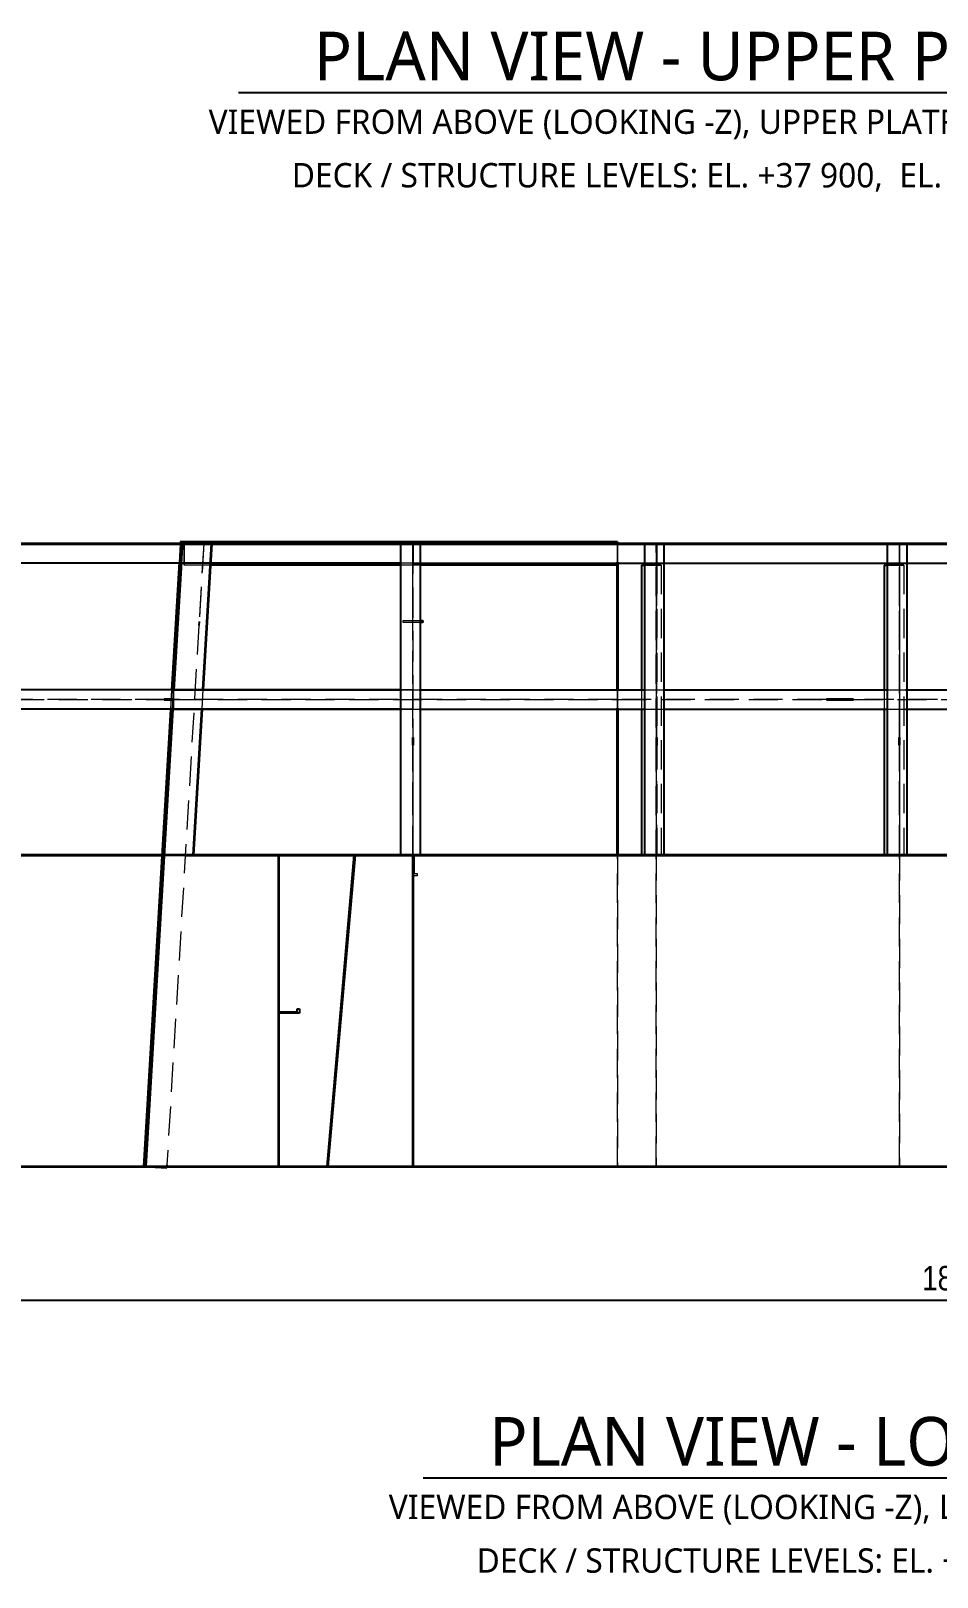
# Model space of a CAD drawing. Header units: millimetres. Extents: x -11795 to 47768, y 22971 to 65021.
# Drawn here: x -3213 to 1443, y 44399 to 52343 of the extents above; entities that cross this region are included whole.
import ezdxf
from ezdxf.enums import TextEntityAlignment as Align

# ---------------------------------------------------------------- set-up
doc = ezdxf.new("R2010")
doc.units = ezdxf.units.MM
doc.linetypes.add('HIDDEN_50', pattern=[225, 150, -75])
for name, color, linetype, lineweight in [('DIMENSIONS', 3, 'Continuous', 18), ('LEVELS', 1, 'Continuous', 18), ('PLATE_HIDDEN', 8, 'HIDDEN_50', 18), ('PLATE_VISIBLE', 7, 'Continuous', 35), ('PROFILE_HIDDEN', 9, 'HIDDEN_50', 18), ('PROFILE_VISIBLE', 4, 'Continuous', 25), ('TEXT', 2, 'Continuous', 25)]:
    doc.layers.add(name, color=color, linetype=linetype, lineweight=lineweight)
doc.styles.add('OpenSans', font='OpenSans-Regular.ttf')
doc.styles.add('OpenSansCondensed-Light', font='OpenSansCondensed-Light.ttf')
doc.dimstyles.new('DIM_1_50', dxfattribs={"dimscale": 50, "dimtxt": 2.5, "dimasz": 2.5, "dimexe": 1.5, "dimexo": 1.5, "dimgap": 1, "dimtad": 1, "dimdec": 0, "dimzin": 12, "dimdsep": 46, "dimtxsty": 'OpenSansCondensed-Light', "dimtsz": 0.00125, "dimcen": 2.5, "dimclrd": 3, "dimclre": 3, "dimclrt": 3, "dimazin": 3, "dimtfac": 0.5, "dimtmove": 2, "dimatfit": 3})

msp = doc.modelspace()

# ---------------------------------------------------------------- linework, layer by layer
at = {"layer": 'PLATE_HIDDEN'}
for p, q in [((-1250, 49708.1), (-2445, 49708.1)), ((-205, 49708.1), (-2445, 49708.1)), ((-2445, 49708.1), (-205, 49708.1)), ((-205, 49708.1), (-2445, 49708.1)), ((-2435.3, 49703.2), (-2440.6, 49613.4)), ((-1250, 49308.1), (-1250, 49708.1)), ((-1250, 49708.1), (-1250, 49308.1)), ((-1250, 46513.1), (-1250, 49708.1)), ((-1250, 49708.1), (-1250, 48113.1)), ((-1250, 48108.1), (-1250, 49708.1)), ((-1250, 49703.1), (-1250, 48713.1)), ((-200, 49613.1), (-200, 49703.1)), ((-200, 49703.1), (-200, 49613.1)), ((0, 46513.1), (0, 49703.1)), ((0, 49703.1), (0, 46513.1)), ((3, 49703.6), (3, 49598.1)), ((3, 48713.1), (3, 49703.1)), ((1250, 49703.6), (1250, 49598.1)), ((1250, 48713.1), (1250, 49703.1)), ((1250, 46513.1), (1250, 49703.1)), ((1250, 49703.1), (1250, 46513.1)), ((3, 49598.1), (3, 48113.1)), ((1250, 49598.1), (1250, 48113.1)), ((-2485.5, 48856.5), (-2479.6, 48956.1)), ((-2485.5, 48855.8), (-2479.6, 48955.5)), ((-2479.6, 48955.5), (-2485.5, 48855.8)), ((-2329.2, 48958.4), (-2335.1, 48859)), ((-200, 48863.1), (-200, 48953.1)), ((-200, 48953.1), (-200, 48863.1)), ((-2527.3, 48908.1), (-3745, 48908.1)), ((-3745, 48908.1), (-2527.3, 48908.1)), ((-200, 48908.1), (-2477.5, 48908.1)), ((-2477.5, 48908.1), (-200, 48908.1)), ((873.8, 48908.1), (-200, 48908.1)), ((-200, 48908.1), (873.8, 48908.1)), ((4370, 48908.1), (1013.7, 48908.1)), ((1013.7, 48908.1), (4370, 48908.1)), ((-1250, 48673.1), (-1250, 48113.1)), ((3, 48113.1), (3, 48673.1)), ((1250, 48113.1), (1250, 48673.1)), ((-3745, 48108.1), (0, 48108.1)), ((-2541.3, 48108.1), (-2421.9, 48108.1)), ((-2425, 48108.1), (-2535, 48108.1)), ((-1939.4, 48103.1), (-1939.4, 46513.1)), ((-200, 46513.1), (-200, 48103.1)), ((-200, 48103.1), (-200, 46513.1)), ((0, 48108.1), (1250, 48108.1)), ((-2605, 46508.1), (-2515, 46508.1))]:
    msp.add_line(p, q, dxfattribs=at)
at = {"layer": 'PLATE_VISIBLE'}
for p, q in [((-3750, 49708.1), (-1250, 49708.1)), ((-2445, 49708.1), (-3715, 49708.1)), ((-2445, 49708.1), (-3715, 49708.1)), ((-3715, 49708.1), (-2445, 49708.1)), ((-2445, 49708.1), (-3715, 49708.1)), ((-2479.6, 48955.5), (-2434.4, 49718.1)), ((-2479.6, 48956.1), (-2434.4, 49718.1)), ((-2434.4, 49718.1), (-2435.3, 49703.2)), ((-2434.4, 49718.1), (-2284.7, 49709.2)), ((-2284.7, 49709.2), (-2329.2, 48958.4)), ((-1250, 49708.1), (-1250, 49703.1)), ((-1250, 49708.1), (-200, 49708.1)), ((-200, 49708.1), (-1250, 49708.1)), ((-200, 49708.1), (-205, 49708.1)), ((-205, 49708.1), (-200, 49708.1)), ((-200, 49708.1), (-205, 49708.1)), ((-200, 49708.1), (3634, 49708.1)), ((3634, 49708.1), (-200, 49708.1)), ((-200, 49703.1), (-200, 49708.1)), ((3630.8, 49708.1), (-200, 49708.1)), ((-200, 49708.1), (-200, 49703.1)), ((-200, 49708.1), (3632.3, 49708.1)), ((3632.3, 49708.1), (-200, 49708.1)), ((0, 49703.1), (0, 49708.1)), ((0, 49708.1), (0, 49703.1)), ((3, 49703.1), (3, 49708.1)), ((3, 49708.1), (3, 49703.6)), ((1250, 49703.1), (1250, 49708.1)), ((1250, 49708.1), (1250, 49703.6)), ((1250, 49703.1), (1250, 49708.1)), ((1250, 49708.1), (1250, 49703.1)), ((-2440.6, 49613.4), (-2479.6, 48955.5)), ((-200, 48953.1), (-200, 49613.1)), ((-200, 49613.1), (-200, 48953.1)), ((-2624.7, 46508.1), (-2485.5, 48855.8)), ((-2485.5, 48855.8), (-2624.7, 46508.1)), ((-2482.4, 48908.1), (-2527.3, 48908.1)), ((-2527.3, 48908.1), (-2482.4, 48908.1)), ((-2526.6, 48164.2), (-2485.5, 48856.5)), ((-2477.5, 48908.1), (-2482.4, 48908.1)), ((-2482.4, 48908.1), (-2477.5, 48908.1)), ((-2335.1, 48859), (-2379.6, 48108.1)), ((-200, 48103.1), (-200, 48863.1)), ((-200, 48863.1), (-200, 48103.1)), ((1013.7, 48908.1), (873.8, 48908.1)), ((873.8, 48908.1), (1013.7, 48908.1)), ((-1250, 48713.1), (-1250, 48673.1)), ((3, 48673.1), (3, 48713.1)), ((1250, 48673.1), (1250, 48713.1)), ((-2529.9, 48108.1), (-2526.6, 48164.2)), ((-1939.4, 48108.1), (-3750, 48108.1)), ((-3605.7, 48108.1), (-2541.3, 48108.1)), ((-2535, 48108.1), (-3605, 48108.1)), ((-2529.9, 48108.1), (-2624.5, 46512.2)), ((-2379.6, 48108.1), (-2529.9, 48108.1)), ((-1550.1, 48108.1), (-2529.9, 48108.1)), ((0, 48108.1), (-2425, 48108.1)), ((-2421.9, 48108.1), (-1939.4, 48108.1)), ((-1939.4, 48108.1), (-1939.4, 48103.1)), ((-1939.4, 46508.1), (-1939.4, 48108.1)), ((-1939.4, 48108.1), (3775.3, 48108.1)), ((3775.3, 48108.1), (-1939.4, 48108.1)), ((-1688.7, 46508.1), (-1550.1, 48108.1)), ((-1548.1, 48108.1), (-1688.5, 46508.1)), ((2797.9, 48108.1), (-1548.1, 48108.1)), ((-1250, 48113.1), (-1250, 46508.1)), ((-1250, 48113.1), (-1250, 48108.1)), ((1250, 48108.1), (0, 48108.1)), ((3, 48113.1), (3, 48108.1)), ((3, 48108.1), (3, 48113.1)), ((1250, 48113.1), (1250, 48108.1)), ((1250, 48108.1), (1250, 48113.1)), ((-3750, 46508.1), (-2605, 46508.1)), ((-2624.5, 46512.2), (-2624.7, 46508.1)), ((-2624.7, 46508.1), (-1688.7, 46508.1)), ((-2515, 46508.1), (-200, 46508.1)), ((-1939.4, 46513.1), (-1939.4, 46508.1)), ((-1688.5, 46508.1), (2938.3, 46508.1)), ((-1250, 46508.1), (-1250, 46513.1)), ((-200, 46508.1), (-200, 46513.1)), ((-200, 46513.1), (-200, 46508.1)), ((-200, 46508.1), (4375, 46508.1)), ((0, 46508.1), (0, 46513.1)), ((0, 46513.1), (0, 46508.1)), ((1250, 46508.1), (1250, 46513.1)), ((1250, 46513.1), (1250, 46508.1))]:
    msp.add_line(p, q, dxfattribs=at)
at = {"layer": 'PROFILE_HIDDEN'}
for p, q in [((-2445.3, 49703.8), (-2450.6, 49614)), ((-2445.3, 49703.8), (-2450.6, 49614)), ((-2285, 49708.1), (-2435, 49708.1)), ((-2425, 49598.1), (-2425, 49713.1)), ((-2425, 49713.1), (-2425, 49598.1)), ((-2419.4, 49717.2), (-2324.6, 49711.6)), ((-2324.6, 49711.6), (-2348.5, 49307.9)), ((-2324.9, 49706.6), (-2348.5, 49307.9)), ((-1250, 49598.1), (-1250, 49713.1)), ((-1250, 49703.6), (-1250, 49608.1)), ((-1250, 49608.1), (-1250, 49703.6)), ((-1250, 49608.1), (-1250, 49703.6)), ((-1250, 49703.1), (-1250, 49598.1)), ((-1213.5, 49703.2), (-1213.5, 49613.7)), ((-200, 49613.1), (-200, 49703.1)), ((-200, 49703.1), (-200, 49613.1)), ((-200, 49613.1), (-200, 49703.1)), ((-200, 49703.1), (-200, 49613.1)), ((-60.5, 49703.2), (-60.5, 49613.7)), ((39.5, 49703.2), (39.5, 49613.7)), ((1186.5, 49703.2), (1186.5, 49613.7)), ((1286.5, 49703.2), (1286.5, 49613.7)), ((-2305, 49608.1), (-2435, 49608.1)), ((-2290.3, 49598.1), (-2425, 49598.1)), ((-2290.3, 49598.1), (-2425, 49598.1)), ((-1250, 49608.1), (-1315, 49608.1)), ((-1250, 49608.1), (-1315, 49608.1)), ((-1212.7, 49598.1), (-1312.5, 49598.1)), ((-1212.7, 49598.1), (-1312.5, 49598.1)), ((-1250, 49608.1), (-1215, 49608.1)), ((-1215, 49598.1), (-1250, 49598.1)), ((-1215, 49598.1), (-1250, 49598.1)), ((-61.9, 49598.7), (24.5, 49598.7)), ((24.5, 49598.1), (-61.9, 49598.1)), ((-56.5, 49608.1), (43.4, 49608.1)), ((24.5, 49598.7), (24.5, 49598.1)), ((24.5, 49598.7), (24.5, 48113.7)), ((24.5, 49598.1), (24.5, 48113.1)), ((1185.1, 49598.7), (1271.5, 49598.7)), ((1271.5, 49598.1), (1185.1, 49598.1)), ((1192, 49608.1), (1281.9, 49608.1)), ((1271.5, 49598.7), (1271.5, 49598.1)), ((1271.5, 49598.7), (1271.5, 48113.7)), ((1271.5, 49598.1), (1271.5, 48113.1)), ((-2349.7, 49287.9), (-2514, 46516.6)), ((-2349.7, 49287.9), (-2514, 46516.6)), ((-1300, 49303.1), (-1300, 49313.1)), ((-1300, 49313.1), (-1213.6, 49313.1)), ((-1300, 49303.1), (-1300, 49313.1)), ((-1300, 49313.1), (-1213.6, 49313.1)), ((-1213.6, 49303.1), (-1300, 49303.1)), ((-1213.6, 49303.1), (-1300, 49303.1)), ((-2489.6, 48956.1), (-2495.5, 48856.4)), ((-2489.6, 48956.1), (-2495.5, 48856.4)), ((-2335, 48958.1), (-2485, 48958.1)), ((-2482.4, 48858.1), (-2482.4, 48958.1)), ((-2482.4, 48958.1), (-2327.5, 48958.1)), ((-2482.4, 48953.6), (-2482.4, 48858.1)), ((-2482.4, 48858.1), (-2482.4, 48953.6)), ((-2477.4, 48958.1), (-2327.5, 48958.1)), ((-2477.4, 48958.1), (-2327.5, 48958.1)), ((-2335, 48958.1), (-2475, 48958.1)), ((-2335, 48958.1), (-2475, 48958.1)), ((-1250, 48958.1), (-1315, 48958.1)), ((-1250, 48958.1), (-1315, 48958.1)), ((-1250, 48958.1), (-1315, 48958.1)), ((-1250, 48958.1), (-1315, 48958.1)), ((-1313.5, 48957.8), (-1313.5, 48858.5)), ((-1307.9, 48958.1), (-1217.9, 48958.1)), ((-1307.9, 48958.1), (-1217.9, 48958.1)), ((-1307.9, 48958.1), (-1217.9, 48958.1)), ((-1307.9, 48958.1), (-1217.9, 48958.1)), ((-1250, 48958.1), (-1250, 48858.1)), ((-1250, 48858.1), (-1250, 48958.1)), ((-1250, 48958.1), (-1250, 48858.1)), ((-1250, 48858.1), (-1250, 48958.1)), ((-1213.5, 48957.8), (-1213.5, 48858.5)), ((-75.5, 48958), (-75.5, 48858.7)), ((-75.5, 48957.4), (-75.5, 48858.1)), ((-60.5, 48957.8), (-60.5, 48858.5)), ((-58.3, 48958.1), (41.6, 48958.1)), ((-58.3, 48958.1), (41.6, 48958.1)), ((-58.3, 48958.1), (41.6, 48958.1)), ((-58.3, 48958.1), (41.6, 48958.1)), ((39.5, 48957.8), (39.5, 48858.5)), ((1171.5, 48958), (1171.5, 48858.7)), ((1171.5, 48957.4), (1171.5, 48858.1)), ((1186.5, 48957.8), (1186.5, 48858.5)), ((1191.2, 48958.1), (1281.2, 48958.1)), ((1191.2, 48958.1), (1281.2, 48958.1)), ((1191.2, 48958.1), (1281.2, 48958.1)), ((1191.2, 48958.1), (1281.2, 48958.1)), ((1286.5, 48957.8), (1286.5, 48858.5)), ((-2335, 48858.1), (-2495, 48858.1)), ((-2335, 48858.1), (-2485, 48858.1)), ((-2335, 48858.1), (-2485, 48858.1)), ((-2482.4, 48858.1), (-2337.5, 48858.1)), ((-2482.4, 48858.1), (-2337.5, 48858.1)), ((-2482.4, 48858.1), (-2337.5, 48858.1)), ((-1250, 48858.1), (-1315, 48858.1)), ((-1250, 48858.1), (-1315, 48858.1)), ((-1250, 48858.1), (-1315, 48858.1)), ((-1250, 48858.1), (-1315, 48858.1)), ((-1307.9, 48858.1), (-1217.9, 48858.1)), ((-1307.9, 48858.1), (-1217.9, 48858.1)), ((-1307.9, 48858.1), (-1217.9, 48858.1)), ((-1307.9, 48858.1), (-1217.9, 48858.1)), ((-58.3, 48858.1), (41.6, 48858.1)), ((-58.3, 48858.1), (41.6, 48858.1)), ((-58.3, 48858.1), (41.6, 48858.1)), ((-58.3, 48858.1), (41.6, 48858.1)), ((1191.2, 48858.1), (1281.2, 48858.1)), ((1191.2, 48858.1), (1281.2, 48858.1)), ((1191.2, 48858.1), (1281.2, 48858.1)), ((1191.2, 48858.1), (1281.2, 48858.1)), ((-1250, 48002.1), (-1250, 48102.1)), ((-1250, 48102.1), (-1244, 48102.1)), ((-1250, 48002.1), (-1250, 48102.1)), ((-1250, 48102.1), (-1244, 48102.1)), ((-1244, 48102.1), (-1244, 48013.4)), ((-1244, 48102.1), (-1244, 48013.4)), ((-1228.5, 48002.1), (-1250, 48002.1)), ((-1228.5, 48002.1), (-1250, 48002.1)), ((-1244, 48013.4), (-1228.5, 48013.4)), ((-1244, 48013.4), (-1228.5, 48013.4)), ((-1228.5, 48013.4), (-1228.5, 48002.1)), ((-1228.5, 48013.4), (-1228.5, 48002.1)), ((-1933.4, 47296.7), (-1933.4, 47302.7)), ((-1933.4, 47302.7), (-1844.7, 47302.7)), ((-1833.4, 47296.7), (-1933.4, 47296.7)), ((-1844.7, 47302.7), (-1844.7, 47318.2)), ((-1844.7, 47318.2), (-1833.4, 47318.2)), ((-1833.4, 47318.2), (-1833.4, 47296.7))]:
    msp.add_line(p, q, dxfattribs=at)
at = {"layer": 'PROFILE_VISIBLE'}
for p, q in [((-2435, 49708.1), (-3750, 49708.1)), ((-1250, 49708.1), (-3750, 49708.1)), ((-2444.4, 49718.7), (-2445.3, 49703.8)), ((-2444.4, 49718.7), (-2445.3, 49703.8)), ((-2444.4, 49718.7), (-2419.4, 49717.2)), ((-2324.6, 49711.6), (-2444.4, 49718.7)), ((-2425, 49713.1), (-2425, 49718.1)), ((-2425, 49718.1), (-2425, 49713.1)), ((-200, 49718.1), (-2425, 49718.1)), ((-200, 49718.1), (-2425, 49718.1)), ((-2324.6, 49711.6), (-2324.9, 49706.6)), ((-1250, 49708.1), (-2285, 49708.1)), ((-1313.5, 49708.1), (-1213.5, 49708.1)), ((-1213.5, 49708.1), (-1313.5, 49708.1)), ((-1313.5, 49708.1), (-1313.5, 48108.1)), ((-1313.5, 49708.1), (-1313.5, 48957.8)), ((-1250, 49713.1), (-1250, 49718.1)), ((-1250, 49718.1), (-1250, 49703.1)), ((-200, 49718.1), (-1250, 49718.1)), ((-200, 49718.1), (-1250, 49718.1)), ((-1250, 49708.1), (-1250, 49703.6)), ((-1250, 49703.6), (-1250, 49708.1)), ((-1250, 49708.1), (-1250, 49608.1)), ((-1250, 49703.6), (-1250, 49708.1)), ((-1250, 49708.1), (3634, 49708.1)), ((-1250, 49708.1), (3634, 49708.1)), ((-1213.5, 49708.1), (-1213.5, 48108.1)), ((-1213.5, 49708.1), (-1213.5, 49703.2)), ((-200, 49703.1), (-200, 49718.1)), ((-200, 49718.1), (-200, 49703.1)), ((-200, 49703.1), (-200, 49718.1)), ((-200, 49718.1), (-200, 49703.1)), ((-60.5, 49708.1), (39.5, 49708.1)), ((39.5, 49708.1), (-60.5, 49708.1)), ((-60.5, 49708.1), (-60.5, 48108.1)), ((-60.5, 49708.1), (-60.5, 49703.2)), ((39.5, 49708.1), (39.5, 48108.1)), ((39.5, 49708.1), (39.5, 49703.2)), ((1186.5, 49708.1), (1286.5, 49708.1)), ((1286.5, 49708.1), (1186.5, 49708.1)), ((1186.5, 49708.1), (1186.5, 48108.1)), ((1186.5, 49708.1), (1186.5, 49703.2)), ((1286.5, 49708.1), (1286.5, 48108.1)), ((1286.5, 49708.1), (1286.5, 49703.2)), ((-1315, 49608.1), (-3750, 49608.1)), ((-2435, 49608.1), (-3605, 49608.1)), ((-2450.6, 49614), (-2489.6, 48956.1)), ((-2450.6, 49614), (-2489.6, 48956.1)), ((-1315, 49608.1), (-2305, 49608.1)), ((-1312.5, 49598.1), (-2290.3, 49598.1)), ((-1312.5, 49598.1), (-2290.3, 49598.1)), ((-1250, 49608.1), (3634, 49608.1)), ((-1215, 49608.1), (-56.5, 49608.1)), ((-200, 49598.1), (-1215, 49598.1)), ((-200, 49598.1), (-1215, 49598.1)), ((-1213.5, 49613.7), (-1213.5, 48957.8)), ((-200, 49598.1), (-1212.7, 49598.1)), ((-200, 49598.1), (-1212.7, 49598.1)), ((-200, 49598.1), (-200, 49613.1)), ((-200, 49613.1), (-200, 49598.1)), ((-200, 49598.1), (-200, 49613.1)), ((-200, 49613.1), (-200, 49598.1)), ((-75.5, 49598.7), (-61.9, 49598.7)), ((-75.5, 49598.1), (-75.5, 49598.7)), ((-75.5, 49598.7), (-75.5, 48958)), ((-61.9, 49598.1), (-75.5, 49598.1)), ((-75.5, 49598.1), (-75.5, 48957.4)), ((-60.5, 49613.7), (-60.5, 48957.8)), ((39.5, 49613.7), (39.5, 48957.8)), ((43.4, 49608.1), (1192, 49608.1)), ((1171.5, 49598.7), (1185.1, 49598.7)), ((1171.5, 49598.1), (1171.5, 49598.7)), ((1171.5, 49598.7), (1171.5, 48958)), ((1185.1, 49598.1), (1171.5, 49598.1)), ((1171.5, 49598.1), (1171.5, 48957.4)), ((1186.5, 49613.7), (1186.5, 48957.8)), ((1281.9, 49608.1), (2440.5, 49608.1)), ((1286.5, 49613.7), (1286.5, 48957.8)), ((-2348.5, 49307.9), (-2349.7, 49287.9)), ((-2348.5, 49307.9), (-2349.7, 49287.9)), ((-1213.6, 49313.1), (-1200, 49313.1)), ((-1213.6, 49313.1), (-1200, 49313.1)), ((-1200, 49303.1), (-1213.6, 49303.1)), ((-1200, 49303.1), (-1213.6, 49303.1)), ((-1200, 49313.1), (-1200, 49303.1)), ((-1200, 49313.1), (-1200, 49303.1)), ((-1315, 48958.1), (-3750, 48958.1)), ((-2485, 48958.1), (-3605, 48958.1)), ((-2475, 48958.1), (-3605, 48958.1)), ((-2475, 48958.1), (-3605, 48958.1)), ((-2482.4, 48958.1), (-2482.4, 48953.6)), ((-2482.4, 48958.1), (-2482.4, 48858.1)), ((-2482.4, 48953.6), (-2482.4, 48958.1)), ((-2482.4, 48958.1), (-2477.4, 48958.1)), ((-2482.4, 48958.1), (-1307.9, 48958.1)), ((-2482.4, 48958.1), (-2477.4, 48958.1)), ((-1315, 48958.1), (-2335, 48958.1)), ((-1315, 48958.1), (-2335, 48958.1)), ((-1315, 48958.1), (-2335, 48958.1)), ((-2327.5, 48958.1), (-1307.9, 48958.1)), ((-2327.5, 48958.1), (-1307.9, 48958.1)), ((-2327.5, 48958.1), (-1307.9, 48958.1)), ((-1217.9, 48958.1), (-58.3, 48958.1)), ((-1217.9, 48958.1), (-58.3, 48958.1)), ((-1217.9, 48958.1), (-58.3, 48958.1)), ((-1217.9, 48958.1), (-58.3, 48958.1)), ((41.6, 48958.1), (1191.2, 48958.1)), ((41.6, 48958.1), (1191.2, 48958.1)), ((41.6, 48958.1), (1191.2, 48958.1)), ((41.6, 48958.1), (1191.2, 48958.1)), ((1281.2, 48958.1), (2440.7, 48958.1)), ((1281.2, 48958.1), (2440.7, 48958.1)), ((1281.2, 48958.1), (2440.7, 48958.1)), ((1281.2, 48958.1), (2440.7, 48958.1)), ((-1315, 48858.1), (-3750, 48858.1)), ((-2495, 48858.1), (-3605, 48858.1)), ((-2485, 48858.1), (-3605, 48858.1)), ((-2485, 48858.1), (-3605, 48858.1)), ((-2495.5, 48856.4), (-2634.7, 46508.7)), ((-2495.5, 48856.4), (-2634.7, 46508.7)), ((-2482.4, 48858.1), (-1307.9, 48858.1)), ((-2337.5, 48858.1), (-1307.9, 48858.1)), ((-2337.5, 48858.1), (-1307.9, 48858.1)), ((-2337.5, 48858.1), (-1307.9, 48858.1)), ((-1315, 48858.1), (-2335, 48858.1)), ((-1315, 48858.1), (-2335, 48858.1)), ((-1315, 48858.1), (-2335, 48858.1)), ((-1313.5, 48858.5), (-1313.5, 48108.1)), ((-1217.9, 48858.1), (-58.3, 48858.1)), ((-1217.9, 48858.1), (-58.3, 48858.1)), ((-1217.9, 48858.1), (-58.3, 48858.1)), ((-1217.9, 48858.1), (-58.3, 48858.1)), ((-1213.5, 48858.5), (-1213.5, 48108.1)), ((-75.5, 48858.7), (-75.5, 48108.7)), ((-75.5, 48858.1), (-75.5, 48108.1)), ((-60.5, 48858.5), (-60.5, 48108.1)), ((39.5, 48858.5), (39.5, 48108.1)), ((41.6, 48858.1), (1191.2, 48858.1)), ((41.6, 48858.1), (1191.2, 48858.1)), ((41.6, 48858.1), (1191.2, 48858.1)), ((41.6, 48858.1), (1191.2, 48858.1)), ((1171.5, 48858.7), (1171.5, 48108.7)), ((1171.5, 48858.1), (1171.5, 48108.1)), ((1186.5, 48858.5), (1186.5, 48108.1)), ((1281.2, 48858.1), (2440.7, 48858.1)), ((1281.2, 48858.1), (2440.7, 48858.1)), ((1281.2, 48858.1), (2440.7, 48858.1)), ((1281.2, 48858.1), (2440.7, 48858.1)), ((1286.5, 48858.5), (1286.5, 48108.1)), ((-1313.5, 48108.1), (-1213.5, 48108.1)), ((-1213.5, 48108.1), (-1313.5, 48108.1)), ((-75.5, 48108.7), (24.5, 48108.7)), ((-75.5, 48108.1), (-75.5, 48108.7)), ((24.5, 48108.1), (-75.5, 48108.1)), ((-60.5, 48108.1), (39.5, 48108.1)), ((39.5, 48108.1), (-60.5, 48108.1)), ((24.5, 48113.7), (24.5, 48108.7)), ((24.5, 48113.1), (24.5, 48108.1)), ((24.5, 48108.7), (24.5, 48108.1)), ((1171.5, 48108.7), (1271.5, 48108.7)), ((1171.5, 48108.1), (1171.5, 48108.7)), ((1271.5, 48108.1), (1171.5, 48108.1)), ((1186.5, 48108.1), (1286.5, 48108.1)), ((1286.5, 48108.1), (1186.5, 48108.1)), ((1271.5, 48113.7), (1271.5, 48108.7)), ((1271.5, 48113.1), (1271.5, 48108.1)), ((1271.5, 48108.7), (1271.5, 48108.1)), ((-1933.4, 47296.7), (-1933.4, 47302.7)), ((-1933.4, 47302.7), (-1844.7, 47302.7)), ((-1833.4, 47296.7), (-1933.4, 47296.7)), ((-1844.7, 47302.7), (-1844.7, 47318.2)), ((-1844.7, 47318.2), (-1833.4, 47318.2)), ((-1833.4, 47318.2), (-1833.4, 47296.7)), ((-2634.7, 46508.7), (-2514.9, 46501.6)), ((-2514.9, 46501.6), (-2634.7, 46508.7)), ((-2514, 46516.6), (-2514.9, 46501.6)), ((-2514, 46516.6), (-2514.9, 46501.6))]:
    msp.add_line(p, q, dxfattribs=at)
at = {"layer": 'TEXT'}
for p, q in [((-2147.1, 52026.3), (3377.9, 52026.3)), ((-1197.7, 44908.9), (4327.3, 44908.9))]:
    msp.add_line(p, q, dxfattribs=at)

# ---------------------------------------------------------------- texts
at = {"layer": 'LEVELS', "style": 'OpenSans'}
for s, p in [('DECK / STRUCTURE LEVELS: EL. +37 900,  EL. +41 555,  EL. +41 805', (615.4, 51663.8)), ('DECK / STRUCTURE LEVELS: EL. +31 500,  EL. +34 600,  EL. +34 850', (1564.8, 44546.4))]:
    msp.add_text(s, height=125, dxfattribs=at).set_placement(p, align=Align.TOP_CENTER)
at = {"layer": 'TEXT', "style": 'OpenSans'}
for s, height, p in [('PLAN VIEW - UPPER PLATFORM', 250, (615.4, 52338.8)), ('VIEWED FROM ABOVE (LOOKING -Z), UPPER PLATFORM ONLY   -   SCALE 1:50', 125, (615.4, 51938.8)), ('PLAN VIEW - LOWER PLATFORM', 250, (1564.8, 45221.4)), ('VIEWED FROM ABOVE (LOOKING -Z), LOWER PLATFORM ONLY   -   SCALE 1:50', 125, (1564.8, 44821.4))]:
    msp.add_text(s, height=height, dxfattribs=at).set_placement(p, align=Align.TOP_CENTER)

# ---------------------------------------------------------------- dimensions: what is measured, and where the dimension line sits
at = {"layer": 'DIMENSIONS'}
msp.add_linear_dim(base=(-7544.6, 45821.4), p1=(-7544.6, 46421.4), p2=(10674.2, 46421.4), dimstyle='DIM_1_50', dxfattribs=at).render()

doc.saveas('drawing.dxf')
